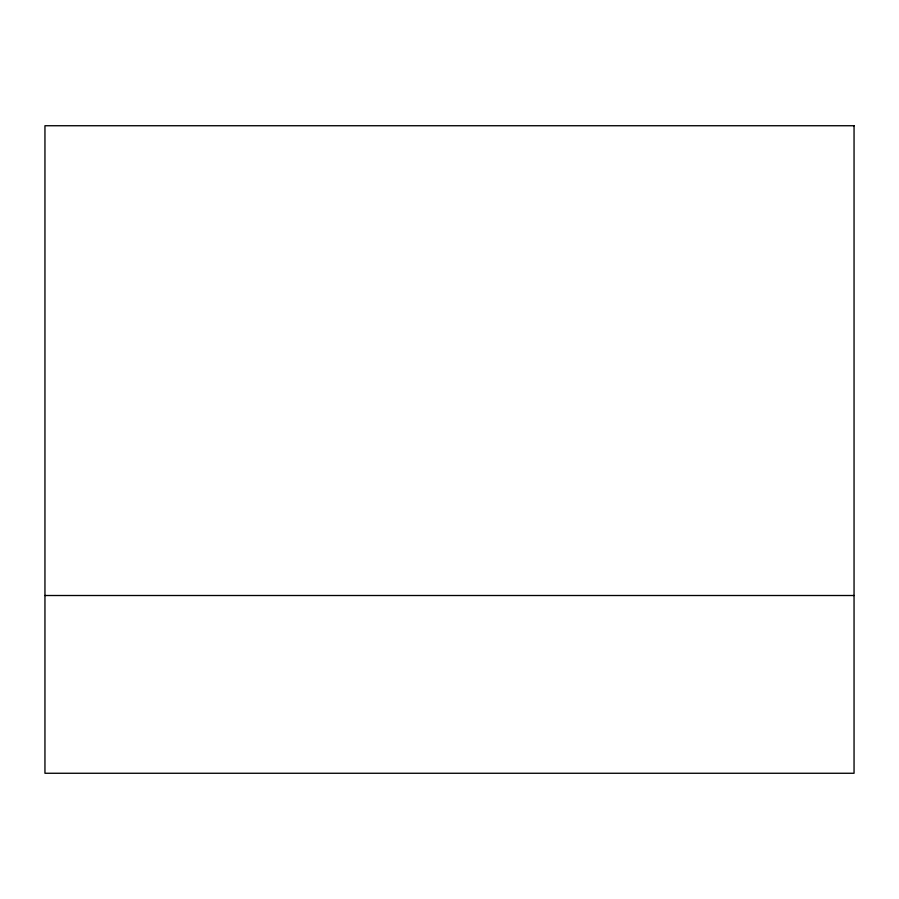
<?xml version="1.0" encoding="UTF-8"?>
<svg xmlns="http://www.w3.org/2000/svg" width="899" height="899" viewBox="0 0 899 899"><rect width="100%" height="100%" fill="white"/><g stroke="black" fill="none" stroke-linecap="round" stroke-linejoin="round"><path stroke-width="1.35" d="M44.95 595.509L854.05 595.509M854.05 125.736L44.95 125.736L44.95 773.264L854.05 773.264L854.05 125.736"/></g></svg>
